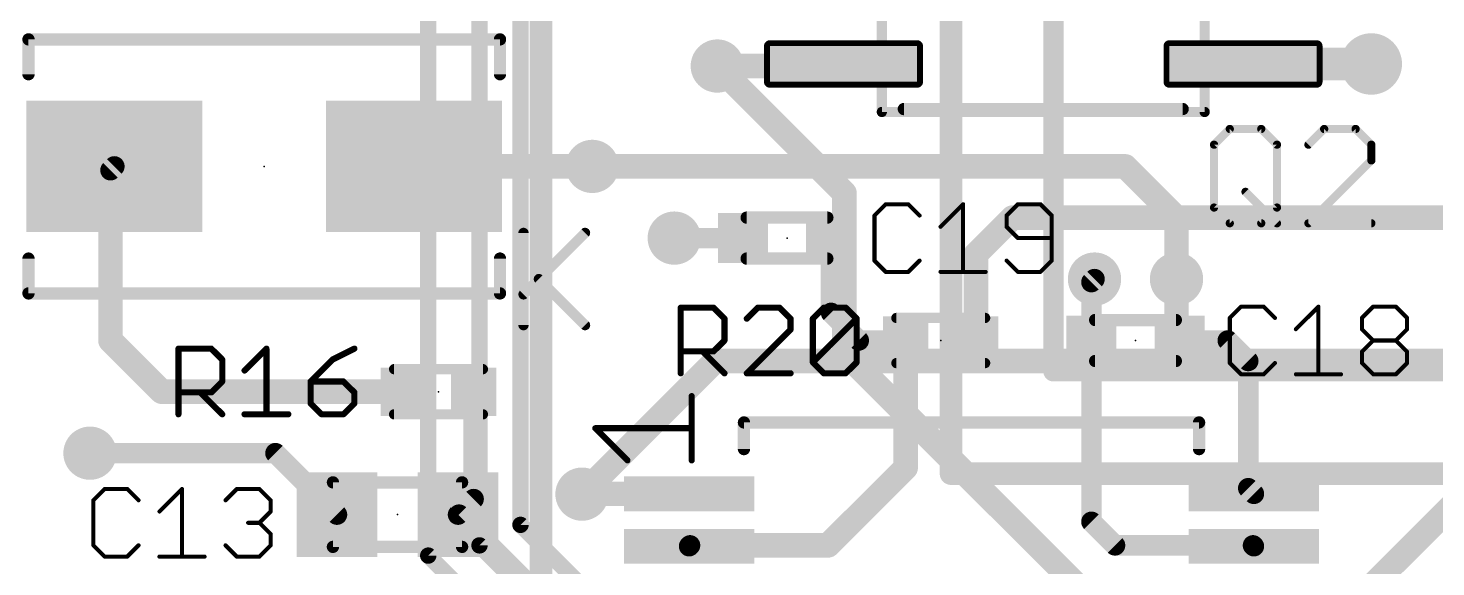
# Model space of a CAD drawing. Extents: x -19 to 124, y 0 to 88.
# Drawn here: x 57.15 to 74.59, y 41.39 to 48.07 of the extents above; entities that cross this region are included whole.
import ezdxf

# ---------------------------------------------------------------- set-up
doc = ezdxf.new("R2010")
doc.units = 0
for name, color, linetype in [('1', 12, 'CONTINUOUS'), ('15', 21, 'CONTINUOUS'), ('16', 132, 'CONTINUOUS'), ('18', 110, 'CONTINUOUS'), ('2', 110, 'CONTINUOUS'), ('21', 253, 'CONTINUOUS'), ('23', 53, 'CONTINUOUS'), ('25', 253, 'CONTINUOUS')]:
    doc.layers.add(name, color=color, linetype=linetype)

# ---------------------------------------------------------------- blocks, each defined once
blk = doc.blocks.new('RECT')
blk.add_solid([(-0.5, -0.5), (0.5, -0.5), (-0.5, 0.5), (0.5, 0.5)])
blk = doc.blocks.new('RECT315200X94400R25')
at = {"const_width": 0.0738}
blk.add_lwpolyline([(0.9481, -0.2213), (0.9481, 0.2213, 0.4142), (0.9113, 0.2581), (-0.9113, 0.2581, 0.4142), (-0.9481, 0.2213), (-0.9481, -0.2213, 0.4142), (-0.9113, -0.2581), (0.9113, -0.2581, 0.4142)], format="xyb", close=True, dxfattribs=at)
blk.add_solid([(-0.9297, -0.2397), (0.9297, -0.2397), (-0.9297, 0.2397), (0.9297, 0.2397)])
blk = doc.blocks.new('ROUNDV')
at = {"const_width": 0.5}
blk.add_lwpolyline([(0, -0.25, 1), (0, 0.25, 1), (0, -0.25)], format="xyb", dxfattribs=at)

msp = doc.modelspace()

# ---------------------------------------------------------------- linework, layer by layer
at = {"layer": '1'}
for points, const_width in [([(67.2084, 47.5996), (67.2226, 47.6504)], 0.3048), ([(67.2226, 47.6504), (67.248, 47.625)], 0.3048), ([(72.198, 47.625), (73.787, 47.625)], 0.4064), ([(65.6844, 47.5996), (67.2084, 47.5996)], 0.3048), ([(58.166, 44.196), (58.166, 46.3072)], 0.3048), ([(58.166, 46.3072), (58.2138, 46.355)], 0.254), ([(61.9282, 46.355), (64.135, 46.355)], 0.3048), ([(68.888, 45.266), (69.342, 45.72)], 0.3048), ([(69.342, 45.72), (78.74, 45.72)], 0.3048), ([(66.0019, 45.466), (65.151, 45.466)], 0.254), ([(67.0941, 45.466), (67.0941, 44.5389)], 0.254), ([(68.888, 44.196), (68.888, 45.266)], 0.3048), ([(70.3199, 44.9199), (70.358, 44.958)], 0.254), ([(70.3199, 44.196), (70.3199, 44.9199)], 0.254), ([(71.374, 44.958), (71.374, 44.2341)], 0.3048), ([(67.0941, 44.5389), (67.437, 44.196)], 0.254), ([(58.801, 43.561), (58.166, 44.196)], 0.3048), ([(67.437, 44.196), (68.018, 44.196)], 0.254), ([(68.018, 44.196), (68.018, 42.618)], 0.3048), ([(70.3199, 44.196), (70.3199, 41.9481)], 0.254), ([(71.374, 44.2341), (71.4121, 44.196)], 0.3048), ([(71.4121, 44.196), (72.009, 44.196)], 0.254), ([(72.009, 44.196), (72.263, 43.942)], 0.254), ([(72.263, 43.942), (72.263, 42.3648)], 0.254), ([(61.795, 43.561), (58.801, 43.561)], 0.3048), ([(62.665, 43.561), (62.665, 42.23)], 0.254), ([(60.21, 42.799), (57.912, 42.799)], 0.254), ([(60.972, 42.037), (60.21, 42.799)], 0.254), ([(68.018, 42.618), (67.056, 41.656)], 0.3048), ([(65.3351, 42.295), (63.885, 42.295)], 0.3048), ([(63.885, 42.295), (64.008, 42.291)], 0.3048), ([(72.263, 42.3648), (72.3329, 42.295)], 0.254), ([(62.665, 42.23), (62.472, 42.037)], 0.254), ([(62.472, 42.037), (62.484, 42.037)], 0.254), ([(62.484, 42.037), (63.5, 41.021)], 0.254), ([(70.3199, 41.9481), (70.612, 41.656)], 0.254), ([(67.056, 41.656), (65.3462, 41.656)], 0.3048), ([(65.3462, 41.656), (65.3351, 41.645)], 0.254), ([(70.612, 41.656), (72.3218, 41.656)], 0.254), ([(72.3218, 41.656), (72.3329, 41.645)], 0.254)]:
    msp.add_lwpolyline(points, dxfattribs=dict(at, const_width=const_width))
for points, const_width in [([(67.2765, 47.7043, 1), (67.1687, 47.5965)], 0.1524), ([(67.296, 47.6299, 1), (67.1492, 47.6709)], 0.1524), ([(72.198, 47.7266, 1), (72.198, 47.5234)], 0.2032), ([(73.787, 47.5234, 1), (73.787, 47.7266)], 0.2032), ([(65.6844, 47.6758, 1), (65.6844, 47.5234)], 0.1524), ([(67.135, 47.6201, 1), (67.2818, 47.5791)], 0.1524), ([(67.1941, 47.5711, 1), (67.3019, 47.6789)], 0.1524), ([(67.2084, 47.5234, 1), (67.2084, 47.6758)], 0.1524), ([(58.2422, 46.3072, 1), (58.0898, 46.3072)], 0.1524), ([(58.1211, 46.3521, 1), (58.2109, 46.2623)], 0.127), ([(58.2587, 46.3101, 1), (58.1689, 46.3999)], 0.127), ([(61.9282, 46.4312, 1), (61.9282, 46.2788)], 0.1524), ([(64.135, 46.2788, 1), (64.135, 46.4312)], 0.1524), ([(69.342, 45.7962, 1), (69.342, 45.6438)], 0.1524), ([(69.3959, 45.6661, 1), (69.2881, 45.7739)], 0.1524), ([(65.151, 45.5295, 1), (65.151, 45.4025)], 0.127), ([(66.0019, 45.4025, 1), (66.0019, 45.5295)], 0.127), ([(67.1576, 45.466, 1), (67.0306, 45.466)], 0.127), ([(68.9642, 45.266, 1), (68.8118, 45.266)], 0.1524), ([(68.8341, 45.3199, 1), (68.9419, 45.2121)], 0.1524), ([(70.3834, 44.9199, 1), (70.2564, 44.9199)], 0.127), ([(70.275, 44.9648, 1), (70.3648, 44.875)], 0.127), ([(70.4029, 44.9131, 1), (70.3131, 45.0029)], 0.127), ([(71.4502, 44.958, 1), (71.2978, 44.958)], 0.1524), ([(67.139, 44.5838, 1), (67.0492, 44.494)], 0.127), ([(67.0306, 44.5389, 1), (67.1576, 44.5389)], 0.127), ([(58.2199, 44.2499, 1), (58.1121, 44.1421)], 0.1524), ([(67.437, 44.2595, 1), (67.437, 44.1325)], 0.127), ([(67.3921, 44.1511, 1), (67.4819, 44.2409)], 0.127), ([(68.0942, 44.196, 1), (67.9418, 44.196)], 0.1524), ([(68.018, 44.1325, 1), (68.018, 44.2595)], 0.127), ([(70.3834, 44.196, 1), (70.2564, 44.196)], 0.127), ([(71.4279, 44.288, 1), (71.3201, 44.1802)], 0.1524), ([(71.2978, 44.2341, 1), (71.4502, 44.2341)], 0.1524), ([(71.3582, 44.1421, 1), (71.466, 44.2499)], 0.1524), ([(71.4121, 44.2595, 1), (71.4121, 44.1325)], 0.127), ([(72.0539, 44.2409, 1), (71.9641, 44.1511)], 0.127), ([(72.009, 44.1325, 1), (72.009, 44.2595)], 0.127), ([(58.0898, 44.196, 1), (58.2422, 44.196)], 0.1524), ([(68.8118, 44.196, 1), (68.9642, 44.196)], 0.1524), ([(70.2564, 44.196, 1), (70.3834, 44.196)], 0.127), ([(72.3265, 43.942, 1), (72.1995, 43.942)], 0.127), ([(72.2181, 43.8971, 1), (72.3079, 43.9869)], 0.127), ([(58.801, 43.6372, 1), (58.801, 43.4848)], 0.1524), ([(58.7471, 43.5071, 1), (58.8549, 43.6149)], 0.1524), ([(61.795, 43.4848, 1), (61.795, 43.6372)], 0.1524), ([(62.7285, 43.561, 1), (62.6015, 43.561)], 0.127), ([(57.912, 42.8625, 1), (57.912, 42.7355)], 0.127), ([(60.2549, 42.8439, 1), (60.1651, 42.7541)], 0.127), ([(60.21, 42.7355, 1), (60.21, 42.8625)], 0.127), ([(68.0719, 42.5641, 1), (67.9641, 42.6719)], 0.1524), ([(67.9418, 42.618, 1), (68.0942, 42.618)], 0.1524), ([(63.885, 42.3712, 1), (63.885, 42.2188)], 0.1524), ([(63.8875, 42.3712, 1), (63.8825, 42.2188)], 0.1524), ([(64.0055, 42.2148, 1), (64.0105, 42.3672)], 0.1524), ([(65.3351, 42.2188, 1), (65.3351, 42.3712)], 0.1524), ([(72.3079, 42.4097, 1), (72.2181, 42.3199)], 0.127), ([(72.1995, 42.3648, 1), (72.3265, 42.3648)], 0.127), ([(72.2879, 42.2501, 1), (72.3778, 42.3399)], 0.127), ([(62.6015, 42.23, 1), (62.7285, 42.23)], 0.127), ([(62.7099, 42.1851, 1), (62.6201, 42.2749)], 0.127), ([(60.9271, 41.9921, 1), (61.0169, 42.0819)], 0.127), ([(62.472, 42.1005, 1), (62.472, 41.9735)], 0.127), ([(62.4271, 42.0819, 1), (62.5169, 41.9921)], 0.127), ([(62.5289, 42.0819, 1), (62.4391, 41.9921)], 0.127), ([(62.484, 41.9735, 1), (62.484, 42.1005)], 0.127), ([(70.3648, 41.993, 1), (70.275, 41.9032)], 0.127), ([(70.2564, 41.9481, 1), (70.3834, 41.9481)], 0.127), ([(65.3462, 41.7322, 1), (65.3462, 41.5798)], 0.1524), ([(65.2902, 41.6899, 1), (65.3801, 41.6001)], 0.127), ([(65.3911, 41.6111, 1), (65.3012, 41.7009)], 0.127), ([(67.0021, 41.7099, 1), (67.1099, 41.6021)], 0.1524), ([(67.056, 41.5798, 1), (67.056, 41.7322)], 0.1524), ([(70.612, 41.7195, 1), (70.612, 41.5925)], 0.127), ([(70.5671, 41.6111, 1), (70.6569, 41.7009)], 0.127), ([(72.3668, 41.7009, 1), (72.2769, 41.6111)], 0.127), ([(72.2879, 41.6001, 1), (72.3778, 41.6899)], 0.127), ([(72.3218, 41.5925, 1), (72.3218, 41.7195)], 0.127)]:
    msp.add_lwpolyline(points, format="xyb", dxfattribs=dict(at, const_width=const_width))
at = {"layer": '15'}
for points, const_width in [([(63.5, 37.973), (63.5, 64.77)], 0.2794), ([(68.58, 59.69), (68.58, 42.545)], 0.2794), ([(69.85, 58.42), (69.85, 43.815)], 0.254), ([(73.66, 41.021), (76.581, 43.942)], 0.3048), ([(69.85, 43.815), (78.74, 43.815)], 0.254), ([(68.58, 42.545), (88.9, 42.545)], 0.2794)]:
    msp.add_lwpolyline(points, dxfattribs=dict(at, const_width=const_width))
for points, const_width in [([(69.85, 43.8785, 1), (69.85, 43.7515)], 0.127), ([(69.7865, 43.815, 1), (69.9135, 43.815)], 0.127), ([(68.58, 42.6149, 1), (68.58, 42.4751)], 0.1397), ([(68.5101, 42.545, 1), (68.6499, 42.545)], 0.1397)]:
    msp.add_lwpolyline(points, format="xyb", dxfattribs=dict(at, const_width=const_width))
at = {"layer": '16'}
for points, const_width in [([(63.246, 52.6288), (63.246, 41.91)], 0.2032), ([(62.103, 41.529), (62.103, 49.1998)], 0.2032), ([(62.738, 49.022), (62.738, 41.656)], 0.2032), ([(64.135, 46.355), (70.739, 46.355)], 0.3048), ([(70.739, 46.355), (71.374, 45.72)], 0.3048), ([(71.374, 45.72), (71.374, 44.958)], 0.3048), ([(64.008, 42.291), (65.659, 43.942)], 0.3048), ([(65.659, 43.942), (87.376, 43.942)], 0.3048), ([(63.246, 41.91), (65.913, 39.243)], 0.2032), ([(62.738, 41.656), (66.802, 37.592)], 0.2032), ([(67.2084, 36.4236), (62.103, 41.529)], 0.2032)]:
    msp.add_lwpolyline(points, dxfattribs=dict(at, const_width=const_width))
for points, const_width in [([(64.135, 46.4312, 1), (64.135, 46.2788)], 0.1524), ([(70.7929, 46.4089, 1), (70.6851, 46.3011)], 0.1524), ([(70.739, 46.2788, 1), (70.739, 46.4312)], 0.1524), ([(71.4502, 45.72, 1), (71.2978, 45.72)], 0.1524), ([(71.3201, 45.6661, 1), (71.4279, 45.7739)], 0.1524), ([(71.2978, 44.958, 1), (71.4502, 44.958)], 0.1524), ([(65.659, 44.0182, 1), (65.659, 43.8658)], 0.1524), ([(65.7129, 43.8881, 1), (65.6051, 43.9959)], 0.1524), ([(63.9541, 42.3449, 1), (64.0619, 42.2371)], 0.1524), ([(63.2819, 41.9459, 1), (63.2101, 41.8741)], 0.1016), ([(63.1952, 41.91, 1), (63.2968, 41.91)], 0.1016), ([(62.7739, 41.6919, 1), (62.7021, 41.6201)], 0.1016), ([(62.6872, 41.656, 1), (62.7888, 41.656)], 0.1016), ([(62.1389, 41.5649, 1), (62.0671, 41.4931)], 0.1016), ([(62.0522, 41.529, 1), (62.1538, 41.529)], 0.1016)]:
    msp.add_lwpolyline(points, format="xyb", dxfattribs=dict(at, const_width=const_width))
at = {"layer": '2', "const_width": 0.3048}
for points in [[(67.2592, 46.0248), (65.6844, 47.5996)], [(67.2592, 44.0436), (67.2592, 46.0248)], [(70.9676, 40.3352), (67.2592, 44.0436)]]:
    msp.add_lwpolyline(points, dxfattribs=at)
at = {"layer": '2', "const_width": 0.1524}
for points in [[(65.7383, 47.6535, 1), (65.6305, 47.5457)], [(67.3354, 46.0248, 1), (67.183, 46.0248)], [(67.2053, 45.9709, 1), (67.3131, 46.0787)], [(67.3131, 44.0975, 1), (67.2053, 43.9897)], [(67.183, 44.0436, 1), (67.3354, 44.0436)]]:
    msp.add_lwpolyline(points, format="xyb", dxfattribs=at)
at = {"layer": '21'}
for points, const_width in [([(67.723, 52.03), (67.723, 47.03)], 0.127), ([(71.723, 52.03), (71.723, 47.03)], 0.127), ([(62.992, 47.9298), (57.15, 47.9298)], 0.1524), ([(57.15, 47.9298), (57.15, 47.498)], 0.1524), ([(62.992, 47.498), (62.992, 47.9298)], 0.1524), ([(67.723, 47.03), (71.723, 47.03)], 0.127), ([(67.9958, 47.0662), (71.4502, 47.0662)], 0.1524), ([(67.048, 45.72), (66.048, 45.72)], 0.1524), ([(63.2831, 45.5305), (63.2831, 44.3865)], 0.127), ([(63.2831, 44.7678), (64.0458, 45.5305)], 0.127), ([(57.15, 45.212), (57.15, 44.7802)], 0.1524), ([(62.992, 44.7802), (62.992, 45.212)], 0.1524), ([(66.048, 45.212), (67.048, 45.212)], 0.1524), ([(63.4738, 44.9585), (64.0458, 44.3865)], 0.127), ([(57.15, 44.7802), (62.992, 44.7802)], 0.1524), ([(69.003, 44.476), (67.903, 44.476)], 0.127), ([(71.366, 44.45), (70.366, 44.45)], 0.1524), ([(69.003, 43.916), (67.903, 43.916)], 0.127), ([(70.366, 43.942), (71.366, 43.942)], 0.1524), ([(61.68, 43.841), (62.78, 43.841)], 0.127), ([(65.3669, 42.7101), (65.3669, 43.5066)], 0.0762), ([(61.68, 43.281), (62.78, 43.281)], 0.127), ([(71.6534, 43.18), (66.0146, 43.18)], 0.1524), ([(66.0146, 43.18), (66.0146, 42.8498)], 0.1524), ([(71.6534, 42.8498), (71.6534, 43.18)], 0.1524), ([(64.5704, 42.7101), (64.1721, 43.1084)], 0.0762), ([(64.1721, 43.1084), (65.3669, 43.1084)], 0.0762), ([(62.522, 42.437), (60.922, 42.437)], 0.1524), ([(60.922, 42.437), (60.922, 41.637)], 0.1524), ([(62.522, 41.637), (62.522, 42.437)], 0.1524), ([(60.922, 41.637), (62.522, 41.637)], 0.1524)]:
    msp.add_lwpolyline(points, dxfattribs=dict(at, const_width=const_width))
for points, const_width in [([(57.15, 47.9679, 1), (57.15, 47.8917)], 0.0762), ([(57.1881, 47.9298, 1), (57.1119, 47.9298)], 0.0762), ([(63.0301, 47.9298, 1), (62.9539, 47.9298)], 0.0762), ([(62.992, 47.8917, 1), (62.992, 47.9679)], 0.0762), ([(57.1119, 47.498, 1), (57.1881, 47.498)], 0.0762), ([(62.9539, 47.498, 1), (63.0301, 47.498)], 0.0762), ([(67.723, 47.0618, 1), (67.723, 46.9982)], 0.0635), ([(67.9958, 47.1043, 1), (67.9958, 47.0281)], 0.0762), ([(71.4502, 47.0281, 1), (71.4502, 47.1043)], 0.0762), ([(71.723, 46.9982, 1), (71.723, 47.0618)], 0.0635), ([(67.6912, 47.03, 1), (67.7548, 47.03)], 0.0635), ([(71.6912, 47.03, 1), (71.7548, 47.03)], 0.0635), ([(66.048, 45.7581, 1), (66.048, 45.6819)], 0.0762), ([(67.048, 45.6819, 1), (67.048, 45.7581)], 0.0762), ([(63.3149, 45.5305, 1), (63.2514, 45.5305)], 0.0635), ([(64.0682, 45.508, 1), (64.0233, 45.5529)], 0.0635), ([(57.1881, 45.212, 1), (57.1119, 45.212)], 0.0762), ([(63.0301, 45.212, 1), (62.9539, 45.212)], 0.0762), ([(66.048, 45.2501, 1), (66.048, 45.1739)], 0.0762), ([(67.048, 45.1739, 1), (67.048, 45.2501)], 0.0762), ([(63.4962, 44.9809, 1), (63.4513, 44.936)], 0.0635), ([(57.15, 44.8183, 1), (57.15, 44.7421)], 0.0762), ([(62.992, 44.7421, 1), (62.992, 44.8183)], 0.0762), ([(57.1119, 44.7802, 1), (57.1881, 44.7802)], 0.0762), ([(62.9539, 44.7802, 1), (63.0301, 44.7802)], 0.0762), ([(63.2607, 44.7903, 1), (63.3056, 44.7454)], 0.0635), ([(67.903, 44.5078, 1), (67.903, 44.4442)], 0.0635), ([(69.003, 44.4442, 1), (69.003, 44.5078)], 0.0635), ([(70.366, 44.4881, 1), (70.366, 44.4119)], 0.0762), ([(71.366, 44.4119, 1), (71.366, 44.4881)], 0.0762), ([(63.2514, 44.3865, 1), (63.3149, 44.3865)], 0.0635), ([(64.0233, 44.364, 1), (64.0682, 44.409)], 0.0635), ([(67.903, 43.9478, 1), (67.903, 43.8843)], 0.0635), ([(69.003, 43.8843, 1), (69.003, 43.9478)], 0.0635), ([(70.366, 43.9801, 1), (70.366, 43.9039)], 0.0762), ([(71.366, 43.9039, 1), (71.366, 43.9801)], 0.0762), ([(61.68, 43.8728, 1), (61.68, 43.8092)], 0.0635), ([(62.78, 43.8092, 1), (62.78, 43.8728)], 0.0635), ([(65.3859, 43.5066, 1), (65.3479, 43.5066)], 0.0381), ([(61.68, 43.3128, 1), (61.68, 43.2492)], 0.0635), ([(62.78, 43.2492, 1), (62.78, 43.3128)], 0.0635), ([(66.0146, 43.2181, 1), (66.0146, 43.1419)], 0.0762), ([(66.0527, 43.18, 1), (65.9765, 43.18)], 0.0762), ([(71.6915, 43.18, 1), (71.6153, 43.18)], 0.0762), ([(71.6534, 43.1419, 1), (71.6534, 43.2181)], 0.0762), ([(64.1856, 43.1218, 1), (64.1586, 43.0949)], 0.0381), ([(64.1721, 43.1274, 1), (64.1721, 43.0893)], 0.0381), ([(65.3669, 43.0893, 1), (65.3669, 43.1274)], 0.0381), ([(64.5569, 42.6966, 1), (64.5838, 42.7236)], 0.0381), ([(65.9765, 42.8498, 1), (66.0527, 42.8498)], 0.0762), ([(71.6153, 42.8498, 1), (71.6915, 42.8498)], 0.0762), ([(65.3479, 42.7101, 1), (65.3859, 42.7101)], 0.0381), ([(60.922, 42.4751, 1), (60.922, 42.3989)], 0.0762), ([(60.9601, 42.437, 1), (60.8839, 42.437)], 0.0762), ([(62.5601, 42.437, 1), (62.4839, 42.437)], 0.0762), ([(62.522, 42.3989, 1), (62.522, 42.4751)], 0.0762), ([(60.922, 41.6751, 1), (60.922, 41.5989)], 0.0762), ([(62.522, 41.5989, 1), (62.522, 41.6751)], 0.0762), ([(60.8839, 41.637, 1), (60.9601, 41.637)], 0.0762), ([(62.4839, 41.637, 1), (62.5601, 41.637)], 0.0762)]:
    msp.add_lwpolyline(points, format="xyb", dxfattribs=dict(at, const_width=const_width))
at = {"layer": '23'}
for p in [(60.071, 46.355), (66.548, 45.466), (68.453, 44.196), (70.866, 44.196), (62.23, 43.561), (61.722, 42.037)]:
    msp.add_point(p, dxfattribs=at)
at = {"layer": '25'}
for points, const_width in [([(71.8391, 46.6243), (72.034, 46.8192)], 0.1016), ([(72.034, 46.8192), (72.4238, 46.8192)], 0.1016), ([(72.4238, 46.8192), (72.6187, 46.6243)], 0.1016), ([(73.2034, 46.8192), (73.0085, 46.6243)], 0.1016), ([(73.5932, 46.8192), (73.2034, 46.8192)], 0.1016), ([(73.7881, 46.6243), (73.5932, 46.8192)], 0.1016), ([(71.8391, 45.8447), (71.8391, 46.6243)], 0.1016), ([(72.6187, 46.6243), (72.6187, 45.8447)], 0.1016), ([(73.7881, 46.4294), (73.7881, 46.6243)], 0.1016), ([(73.0085, 45.6499), (73.7881, 46.4294)], 0.1016), ([(72.2289, 46.0396), (72.6187, 45.6499)], 0.1016), ([(67.7713, 45.8858), (67.6315, 45.746)], 0.0508), ([(68.051, 45.8858), (67.7713, 45.8858)], 0.0508), ([(68.1908, 45.746), (68.051, 45.8858)], 0.0508), ([(68.4501, 45.6062), (68.7297, 45.8858)], 0.0508), ([(68.7297, 45.8858), (68.7297, 45.0469)], 0.0508), ([(69.4085, 45.8858), (69.2687, 45.746)], 0.0508), ([(69.6881, 45.8858), (69.4085, 45.8858)], 0.0508), ([(69.828, 45.746), (69.6881, 45.8858)], 0.0508), ([(72.034, 45.6499), (71.8391, 45.8447)], 0.1016), ([(72.6187, 45.8447), (72.4238, 45.6499)], 0.1016), ([(67.6315, 45.746), (67.6315, 45.1867)], 0.0508), ([(69.2687, 45.746), (69.2687, 45.6062)], 0.0508), ([(69.828, 45.1867), (69.828, 45.746)], 0.0508), ([(72.4238, 45.6499), (72.034, 45.6499)], 0.1016), ([(73.7881, 45.6499), (73.0085, 45.6499)], 0.1016), ([(69.2687, 45.6062), (69.4085, 45.4664)], 0.0508), ([(69.4085, 45.4664), (69.828, 45.4664)], 0.0508), ([(67.6315, 45.1867), (67.7713, 45.0469)], 0.0508), ([(68.051, 45.0469), (68.1908, 45.1867)], 0.0508), ([(69.2687, 45.1867), (69.4085, 45.0469)], 0.0508), ([(69.6881, 45.0469), (69.828, 45.1867)], 0.0508), ([(67.7713, 45.0469), (68.051, 45.0469)], 0.0508), ([(68.4501, 45.0469), (69.0094, 45.0469)], 0.0508), ([(69.4085, 45.0469), (69.6881, 45.0469)], 0.0508), ([(65.2312, 43.7896), (65.2312, 44.6031)], 0.0762), ([(65.2312, 44.6031), (65.638, 44.6031)], 0.0762), ([(65.638, 44.6031), (65.7736, 44.4675)], 0.0762), ([(65.7736, 44.4675), (65.7736, 44.1963)], 0.0762), ([(66.1854, 44.6031), (66.0498, 44.4675)], 0.0762), ([(66.4566, 44.6031), (66.1854, 44.6031)], 0.0762), ([(66.5921, 44.4675), (66.4566, 44.6031)], 0.0762), ([(66.5921, 44.3319), (66.5921, 44.4675)], 0.0762), ([(66.8684, 44.4675), (67.004, 44.6031)], 0.0762), ([(66.8684, 43.9252), (66.8684, 44.4675)], 0.0762), ([(66.8684, 43.9252), (67.4107, 44.4675)], 0.0762), ([(67.004, 44.6031), (67.2751, 44.6031)], 0.0762), ([(67.2751, 44.6031), (67.4107, 44.4675)], 0.0762), ([(67.4107, 44.4675), (67.4107, 43.9252)], 0.0762), ([(72.1742, 44.6158), (72.0344, 44.476)], 0.0508), ([(72.0344, 44.476), (72.0344, 43.9167)], 0.0508), ([(72.4539, 44.6158), (72.1742, 44.6158)], 0.0508), ([(72.5937, 44.476), (72.4539, 44.6158)], 0.0508), ([(72.853, 44.3362), (73.1326, 44.6158)], 0.0508), ([(73.1326, 44.6158), (73.1326, 43.7769)], 0.0508), ([(73.6716, 44.476), (73.8114, 44.6158)], 0.0508), ([(73.6716, 44.3362), (73.6716, 44.476)], 0.0508), ([(73.8114, 44.6158), (74.091, 44.6158)], 0.0508), ([(74.091, 44.6158), (74.2308, 44.476)], 0.0508), ([(74.2308, 44.476), (74.2308, 44.3362)], 0.0508), ([(66.0498, 43.7896), (66.5921, 44.3319)], 0.0762), ([(73.8114, 44.1964), (73.6716, 44.3362)], 0.0508), ([(74.2308, 44.3362), (74.091, 44.1964)], 0.0508), ([(59.0082, 43.2816), (59.0082, 44.0951)], 0.0762), ([(59.0082, 44.0951), (59.415, 44.0951)], 0.0762), ([(59.415, 44.0951), (59.5506, 43.9595)], 0.0762), ([(59.8268, 43.8239), (60.098, 44.0951)], 0.0762), ([(60.098, 44.0951), (60.098, 43.2816)], 0.0762), ([(61.1877, 44.0951), (60.9166, 43.9595)], 0.0762), ([(65.7736, 44.1963), (65.638, 44.0608)], 0.0762), ([(73.6716, 44.0565), (73.8114, 44.1964)], 0.0508), ([(73.8114, 44.1964), (74.091, 44.1964)], 0.0508), ([(74.091, 44.1964), (74.2308, 44.0565)], 0.0508), ([(59.5506, 43.9595), (59.5506, 43.6883)], 0.0762), ([(60.9166, 43.9595), (60.6454, 43.6883)], 0.0762), ([(65.638, 44.0608), (65.2312, 44.0608)], 0.0762), ([(65.5024, 44.0608), (65.7736, 43.7896)], 0.0762), ([(67.004, 43.7896), (66.8684, 43.9252)], 0.0762), ([(67.4107, 43.9252), (67.2751, 43.7896)], 0.0762), ([(73.6716, 43.9167), (73.6716, 44.0565)], 0.0508), ([(74.2308, 44.0565), (74.2308, 43.9167)], 0.0508), ([(66.5921, 43.7896), (66.0498, 43.7896)], 0.0762), ([(67.2751, 43.7896), (67.004, 43.7896)], 0.0762), ([(72.0344, 43.9167), (72.1742, 43.7769)], 0.0508), ([(72.1742, 43.7769), (72.4539, 43.7769)], 0.0508), ([(72.4539, 43.7769), (72.5937, 43.9167)], 0.0508), ([(72.853, 43.7769), (73.4123, 43.7769)], 0.0508), ([(73.8114, 43.7769), (73.6716, 43.9167)], 0.0508), ([(74.091, 43.7769), (73.8114, 43.7769)], 0.0508), ([(74.2308, 43.9167), (74.091, 43.7769)], 0.0508), ([(59.5506, 43.6883), (59.415, 43.5528)], 0.0762), ([(60.6454, 43.6883), (60.6454, 43.4172)], 0.0762), ([(61.0521, 43.6883), (60.6454, 43.6883)], 0.0762), ([(61.1877, 43.5528), (61.0521, 43.6883)], 0.0762), ([(59.415, 43.5528), (59.0082, 43.5528)], 0.0762), ([(59.2794, 43.5528), (59.5506, 43.2816)], 0.0762), ([(60.6454, 43.4172), (60.781, 43.2816)], 0.0762), ([(61.0521, 43.2816), (61.1877, 43.4172)], 0.0762), ([(61.1877, 43.4172), (61.1877, 43.5528)], 0.0762), ([(59.8268, 43.2816), (60.3691, 43.2816)], 0.0762), ([(60.781, 43.2816), (61.0521, 43.2816)], 0.0762), ([(58.0939, 42.3552), (57.9541, 42.2154)], 0.0508), ([(57.9541, 42.2154), (57.9541, 41.6561)], 0.0508), ([(58.3736, 42.3552), (58.0939, 42.3552)], 0.0508), ([(58.5134, 42.2154), (58.3736, 42.3552)], 0.0508), ([(58.7727, 42.0756), (59.0523, 42.3552)], 0.0508), ([(59.0523, 42.3552), (59.0523, 41.5163)], 0.0508), ([(59.5913, 42.2154), (59.7311, 42.3552)], 0.0508), ([(59.7311, 42.3552), (60.0107, 42.3552)], 0.0508), ([(60.0107, 42.3552), (60.1506, 42.2154)], 0.0508), ([(60.1506, 42.2154), (60.1506, 42.0756)], 0.0508), ([(60.1506, 42.0756), (60.0107, 41.9358)], 0.0508), ([(60.0107, 41.9358), (59.8709, 41.9358)], 0.0508), ([(60.0107, 41.9358), (60.1506, 41.7959)], 0.0508), ([(60.1506, 41.7959), (60.1506, 41.6561)], 0.0508), ([(57.9541, 41.6561), (58.0939, 41.5163)], 0.0508), ([(58.0939, 41.5163), (58.3736, 41.5163)], 0.0508), ([(58.3736, 41.5163), (58.5134, 41.6561)], 0.0508), ([(58.7727, 41.5163), (59.332, 41.5163)], 0.0508), ([(59.7311, 41.5163), (59.5913, 41.6561)], 0.0508), ([(60.0107, 41.5163), (59.7311, 41.5163)], 0.0508), ([(60.1506, 41.6561), (60.0107, 41.5163)], 0.0508)]:
    msp.add_lwpolyline(points, dxfattribs=dict(at, const_width=const_width))
for points, const_width in [([(72.034, 46.8446, 1), (72.034, 46.7938)], 0.0508), ([(72.052, 46.8013, 1), (72.016, 46.8372)], 0.0508), ([(72.4418, 46.8372, 1), (72.4058, 46.8013)], 0.0508), ([(72.4238, 46.7938, 1), (72.4238, 46.8446)], 0.0508), ([(73.2034, 46.8446, 1), (73.2034, 46.7938)], 0.0508), ([(73.2214, 46.8013, 1), (73.1854, 46.8372)], 0.0508), ([(73.6112, 46.8372, 1), (73.5752, 46.8013)], 0.0508), ([(73.5932, 46.7938, 1), (73.5932, 46.8446)], 0.0508), ([(71.8645, 46.6243, 1), (71.8137, 46.6243)], 0.0508), ([(71.8212, 46.6423, 1), (71.8571, 46.6064)], 0.0508), ([(72.6441, 46.6243, 1), (72.5933, 46.6243)], 0.0508), ([(72.6007, 46.6064, 1), (72.6367, 46.6423)], 0.0508), ([(72.9905, 46.6423, 1), (73.0265, 46.6064)], 0.0508), ([(73.8135, 46.6243, 1), (73.7627, 46.6243)], 0.0508), ([(73.7701, 46.6064, 1), (73.8061, 46.6423)], 0.0508), ([(73.7627, 46.4294, 1), (73.8135, 46.4294)], 0.0508), ([(73.8061, 46.4115, 1), (73.7701, 46.4474)], 0.0508), ([(72.2469, 46.0576, 1), (72.2109, 46.0217)], 0.0508), ([(67.7713, 45.8985, 1), (67.7713, 45.8731)], 0.0254), ([(67.7803, 45.8768, 1), (67.7624, 45.8948)], 0.0254), ([(68.06, 45.8948, 1), (68.042, 45.8768)], 0.0254), ([(68.051, 45.8731, 1), (68.051, 45.8985)], 0.0254), ([(68.7424, 45.8858, 1), (68.717, 45.8858)], 0.0254), ([(68.7387, 45.8768, 1), (68.7208, 45.8948)], 0.0254), ([(69.4085, 45.8985, 1), (69.4085, 45.8731)], 0.0254), ([(69.4175, 45.8768, 1), (69.3995, 45.8948)], 0.0254), ([(69.6971, 45.8948, 1), (69.6792, 45.8768)], 0.0254), ([(69.6881, 45.8731, 1), (69.6881, 45.8985)], 0.0254), ([(71.8571, 45.8627, 1), (71.8212, 45.8268)], 0.0508), ([(72.6367, 45.8268, 1), (72.6007, 45.8627)], 0.0508), ([(67.6442, 45.746, 1), (67.6188, 45.746)], 0.0254), ([(67.6226, 45.755, 1), (67.6405, 45.737)], 0.0254), ([(68.1818, 45.737, 1), (68.1998, 45.755)], 0.0254), ([(69.2814, 45.746, 1), (69.256, 45.746)], 0.0254), ([(69.2597, 45.755, 1), (69.2777, 45.737)], 0.0254), ([(69.8407, 45.746, 1), (69.8153, 45.746)], 0.0254), ([(69.819, 45.737, 1), (69.8369, 45.755)], 0.0254), ([(71.8137, 45.8447, 1), (71.8645, 45.8447)], 0.0508), ([(72.034, 45.6752, 1), (72.034, 45.6245)], 0.0508), ([(72.4238, 45.6245, 1), (72.4238, 45.6752)], 0.0508), ([(72.5933, 45.8447, 1), (72.6441, 45.8447)], 0.0508), ([(73.0085, 45.6752, 1), (73.0085, 45.6245)], 0.0508), ([(73.7881, 45.6245, 1), (73.7881, 45.6752)], 0.0508), ([(68.4411, 45.6152, 1), (68.4591, 45.5972)], 0.0254), ([(69.2777, 45.6152, 1), (69.2597, 45.5972)], 0.0254), ([(69.256, 45.6062, 1), (69.2814, 45.6062)], 0.0254), ([(72.016, 45.6319, 1), (72.052, 45.6678)], 0.0508), ([(72.4058, 45.6678, 1), (72.4418, 45.6319)], 0.0508), ([(72.6007, 45.6319, 1), (72.6367, 45.6678)], 0.0508), ([(72.9905, 45.6678, 1), (73.0265, 45.6319)], 0.0508), ([(69.4085, 45.4791, 1), (69.4085, 45.4537)], 0.0254), ([(69.3995, 45.4574, 1), (69.4175, 45.4753)], 0.0254), ([(69.828, 45.4537, 1), (69.828, 45.4791)], 0.0254), ([(67.6188, 45.1867, 1), (67.6442, 45.1867)], 0.0254), ([(67.6405, 45.1957, 1), (67.6226, 45.1777)], 0.0254), ([(68.1998, 45.1777, 1), (68.1818, 45.1957)], 0.0254), ([(69.2777, 45.1957, 1), (69.2597, 45.1777)], 0.0254), ([(69.8153, 45.1867, 1), (69.8407, 45.1867)], 0.0254), ([(69.8369, 45.1777, 1), (69.819, 45.1957)], 0.0254), ([(67.7713, 45.0596, 1), (67.7713, 45.0342)], 0.0254), ([(67.7624, 45.0379, 1), (67.7803, 45.0559)], 0.0254), ([(68.042, 45.0559, 1), (68.06, 45.0379)], 0.0254), ([(68.051, 45.0342, 1), (68.051, 45.0596)], 0.0254), ([(68.4501, 45.0596, 1), (68.4501, 45.0342)], 0.0254), ([(68.717, 45.0469, 1), (68.7424, 45.0469)], 0.0254), ([(69.0094, 45.0342, 1), (69.0094, 45.0596)], 0.0254), ([(69.4085, 45.0596, 1), (69.4085, 45.0342)], 0.0254), ([(69.3995, 45.0379, 1), (69.4175, 45.0559)], 0.0254), ([(69.6792, 45.0559, 1), (69.6971, 45.0379)], 0.0254), ([(69.6881, 45.0342, 1), (69.6881, 45.0596)], 0.0254), ([(65.2312, 44.6221, 1), (65.2312, 44.584)], 0.0381), ([(65.2503, 44.6031, 1), (65.2122, 44.6031)], 0.0381), ([(65.6514, 44.6166, 1), (65.6245, 44.5896)], 0.0381), ([(65.638, 44.584, 1), (65.638, 44.6221)], 0.0381), ([(65.7926, 44.4675, 1), (65.7545, 44.4675)], 0.0381), ([(65.7601, 44.454, 1), (65.787, 44.481)], 0.0381), ([(66.0363, 44.481, 1), (66.0633, 44.454)], 0.0381), ([(66.1854, 44.6221, 1), (66.1854, 44.584)], 0.0381), ([(66.1989, 44.5896, 1), (66.1719, 44.6166)], 0.0381), ([(66.47, 44.6166, 1), (66.4431, 44.5896)], 0.0381), ([(66.4566, 44.584, 1), (66.4566, 44.6221)], 0.0381), ([(66.6112, 44.4675, 1), (66.5731, 44.4675)], 0.0381), ([(66.5787, 44.454, 1), (66.6056, 44.481)], 0.0381), ([(66.8874, 44.4675, 1), (66.8493, 44.4675)], 0.0381), ([(66.8549, 44.481, 1), (66.8819, 44.454)], 0.0381), ([(67.004, 44.6221, 1), (67.004, 44.584)], 0.0381), ([(67.0174, 44.5896, 1), (66.9905, 44.6166)], 0.0381), ([(67.2886, 44.6166, 1), (67.2617, 44.5896)], 0.0381), ([(67.2751, 44.584, 1), (67.2751, 44.6221)], 0.0381), ([(67.4298, 44.4675, 1), (67.3917, 44.4675)], 0.0381), ([(67.4242, 44.454, 1), (67.3972, 44.481)], 0.0381), ([(67.3972, 44.454, 1), (67.4242, 44.481)], 0.0381), ([(72.0471, 44.476, 1), (72.0217, 44.476)], 0.0254), ([(72.0254, 44.485, 1), (72.0434, 44.467)], 0.0254), ([(72.1742, 44.6285, 1), (72.1742, 44.6031)], 0.0254), ([(72.1832, 44.6068, 1), (72.1652, 44.6248)], 0.0254), ([(72.4628, 44.6248, 1), (72.4449, 44.6068)], 0.0254), ([(72.4539, 44.6031, 1), (72.4539, 44.6285)], 0.0254), ([(72.5847, 44.467, 1), (72.6027, 44.485)], 0.0254), ([(73.1453, 44.6158, 1), (73.1199, 44.6158)], 0.0254), ([(73.1416, 44.6068, 1), (73.1236, 44.6248)], 0.0254), ([(73.6843, 44.476, 1), (73.6589, 44.476)], 0.0254), ([(73.6626, 44.485, 1), (73.6805, 44.467)], 0.0254), ([(73.8114, 44.6285, 1), (73.8114, 44.6031)], 0.0254), ([(73.8204, 44.6068, 1), (73.8024, 44.6248)], 0.0254), ([(74.1, 44.6248, 1), (74.082, 44.6068)], 0.0254), ([(74.091, 44.6031, 1), (74.091, 44.6285)], 0.0254), ([(74.2435, 44.476, 1), (74.2181, 44.476)], 0.0254), ([(74.2219, 44.467, 1), (74.2398, 44.485)], 0.0254), ([(66.5731, 44.3319, 1), (66.6112, 44.3319)], 0.0381), ([(66.6056, 44.3185, 1), (66.5787, 44.3454)], 0.0381), ([(72.844, 44.3452, 1), (72.862, 44.3272)], 0.0254), ([(73.6805, 44.3452, 1), (73.6626, 44.3272)], 0.0254), ([(73.6589, 44.3362, 1), (73.6843, 44.3362)], 0.0254), ([(74.2181, 44.3362, 1), (74.2435, 44.3362)], 0.0254), ([(74.2398, 44.3272, 1), (74.2219, 44.3452)], 0.0254), ([(59.0273, 44.0951, 1), (58.9892, 44.0951)], 0.0381), ([(59.0082, 44.1141, 1), (59.0082, 44.076)], 0.0381), ([(59.4284, 44.1086, 1), (59.4015, 44.0816)], 0.0381), ([(59.415, 44.076, 1), (59.415, 44.1141)], 0.0381), ([(60.117, 44.0951, 1), (60.0789, 44.0951)], 0.0381), ([(60.1114, 44.0816, 1), (60.0845, 44.1086)], 0.0381), ([(61.1962, 44.0781, 1), (61.1792, 44.1121)], 0.0381), ([(65.7545, 44.1963, 1), (65.7926, 44.1963)], 0.0381), ([(65.787, 44.1829, 1), (65.7601, 44.2098)], 0.0381), ([(73.8114, 44.2091, 1), (73.8114, 44.1837)], 0.0254), ([(73.8204, 44.1874, 1), (73.8024, 44.2053)], 0.0254), ([(73.8024, 44.1874, 1), (73.8204, 44.2053)], 0.0254), ([(74.1, 44.2053, 1), (74.082, 44.1874)], 0.0254), ([(74.082, 44.2053, 1), (74.1, 44.1874)], 0.0254), ([(74.091, 44.1837, 1), (74.091, 44.2091)], 0.0254), ([(59.5696, 43.9595, 1), (59.5315, 43.9595)], 0.0381), ([(59.5371, 43.946, 1), (59.564, 43.973)], 0.0381), ([(60.908, 43.9766, 1), (60.9251, 43.9425)], 0.0381), ([(60.93, 43.946, 1), (60.9031, 43.973)], 0.0381), ([(65.2312, 44.0798, 1), (65.2312, 44.0417)], 0.0381), ([(65.5159, 44.0742, 1), (65.4889, 44.0473)], 0.0381), ([(65.6245, 44.0742, 1), (65.6514, 44.0473)], 0.0381), ([(65.638, 44.0417, 1), (65.638, 44.0798)], 0.0381), ([(66.8819, 43.9387, 1), (66.8549, 43.9117)], 0.0381), ([(66.8549, 43.9387, 1), (66.8819, 43.9117)], 0.0381), ([(67.4242, 43.9117, 1), (67.3972, 43.9387)], 0.0381), ([(73.6843, 44.0565, 1), (73.6589, 44.0565)], 0.0254), ([(73.6626, 44.0655, 1), (73.6805, 44.0476)], 0.0254), ([(74.2435, 44.0565, 1), (74.2181, 44.0565)], 0.0254), ([(74.2219, 44.0476, 1), (74.2398, 44.0655)], 0.0254), ([(59.8133, 43.8374, 1), (59.8403, 43.8105)], 0.0381), ([(65.2122, 43.7896, 1), (65.2503, 43.7896)], 0.0381), ([(65.7601, 43.7761, 1), (65.787, 43.8031)], 0.0381), ([(66.0498, 43.8087, 1), (66.0498, 43.7706)], 0.0381), ([(66.0363, 43.8031, 1), (66.0633, 43.7761)], 0.0381), ([(66.5921, 43.7706, 1), (66.5921, 43.8087)], 0.0381), ([(66.8493, 43.9252, 1), (66.8874, 43.9252)], 0.0381), ([(67.004, 43.8087, 1), (67.004, 43.7706)], 0.0381), ([(66.9905, 43.7761, 1), (67.0174, 43.8031)], 0.0381), ([(67.2617, 43.8031, 1), (67.2886, 43.7761)], 0.0381), ([(67.2751, 43.7706, 1), (67.2751, 43.8087)], 0.0381), ([(67.3917, 43.9252, 1), (67.4298, 43.9252)], 0.0381), ([(72.0434, 43.9257, 1), (72.0254, 43.9077)], 0.0254), ([(72.0217, 43.9167, 1), (72.0471, 43.9167)], 0.0254), ([(72.1742, 43.7896, 1), (72.1742, 43.7642)], 0.0254), ([(72.1652, 43.7679, 1), (72.1832, 43.7859)], 0.0254), ([(72.4449, 43.7859, 1), (72.4628, 43.7679)], 0.0254), ([(72.4539, 43.7642, 1), (72.4539, 43.7896)], 0.0254), ([(72.6027, 43.9077, 1), (72.5847, 43.9257)], 0.0254), ([(72.853, 43.7896, 1), (72.853, 43.7642)], 0.0254), ([(73.1199, 43.7769, 1), (73.1453, 43.7769)], 0.0254), ([(73.4123, 43.7642, 1), (73.4123, 43.7896)], 0.0254), ([(73.6805, 43.9257, 1), (73.6626, 43.9077)], 0.0254), ([(73.6589, 43.9167, 1), (73.6843, 43.9167)], 0.0254), ([(73.8114, 43.7896, 1), (73.8114, 43.7642)], 0.0254), ([(73.8024, 43.7679, 1), (73.8204, 43.7859)], 0.0254), ([(74.082, 43.7859, 1), (74.1, 43.7679)], 0.0254), ([(74.091, 43.7642, 1), (74.091, 43.7896)], 0.0254), ([(74.2181, 43.9167, 1), (74.2435, 43.9167)], 0.0254), ([(74.2398, 43.9077, 1), (74.2219, 43.9257)], 0.0254), ([(59.5315, 43.6883, 1), (59.5696, 43.6883)], 0.0381), ([(59.564, 43.6749, 1), (59.5371, 43.7018)], 0.0381), ([(60.6644, 43.6883, 1), (60.6263, 43.6883)], 0.0381), ([(60.6454, 43.7074, 1), (60.6454, 43.6693)], 0.0381), ([(60.6319, 43.7018, 1), (60.6589, 43.6749)], 0.0381), ([(61.0656, 43.7018, 1), (61.0387, 43.6749)], 0.0381), ([(61.0521, 43.6693, 1), (61.0521, 43.7074)], 0.0381), ([(59.0082, 43.5718, 1), (59.0082, 43.5337)], 0.0381), ([(59.2929, 43.5662, 1), (59.2659, 43.5393)], 0.0381), ([(59.4015, 43.5662, 1), (59.4284, 43.5393)], 0.0381), ([(59.415, 43.5337, 1), (59.415, 43.5718)], 0.0381), ([(60.6589, 43.4307, 1), (60.6319, 43.4037)], 0.0381), ([(60.6263, 43.4172, 1), (60.6644, 43.4172)], 0.0381), ([(61.2068, 43.5528, 1), (61.1687, 43.5528)], 0.0381), ([(61.1687, 43.4172, 1), (61.2068, 43.4172)], 0.0381), ([(61.1742, 43.5393, 1), (61.2012, 43.5662)], 0.0381), ([(61.2012, 43.4037, 1), (61.1742, 43.4307)], 0.0381), ([(58.9892, 43.2816, 1), (59.0273, 43.2816)], 0.0381), ([(59.5371, 43.2681, 1), (59.564, 43.2951)], 0.0381), ([(59.8268, 43.3007, 1), (59.8268, 43.2626)], 0.0381), ([(60.0789, 43.2816, 1), (60.117, 43.2816)], 0.0381), ([(60.3691, 43.2626, 1), (60.3691, 43.3007)], 0.0381), ([(60.781, 43.3007, 1), (60.781, 43.2626)], 0.0381), ([(60.7675, 43.2681, 1), (60.7944, 43.2951)], 0.0381), ([(61.0387, 43.2951, 1), (61.0656, 43.2681)], 0.0381), ([(61.0521, 43.2626, 1), (61.0521, 43.3007)], 0.0381), ([(57.9668, 42.2154, 1), (57.9414, 42.2154)], 0.0254), ([(57.9452, 42.2244, 1), (57.9631, 42.2064)], 0.0254), ([(58.0939, 42.3679, 1), (58.0939, 42.3425)], 0.0254), ([(58.1029, 42.3462, 1), (58.085, 42.3642)], 0.0254), ([(58.3826, 42.3642, 1), (58.3646, 42.3462)], 0.0254), ([(58.3736, 42.3425, 1), (58.3736, 42.3679)], 0.0254), ([(58.5044, 42.2064, 1), (58.5224, 42.2244)], 0.0254), ([(59.065, 42.3552, 1), (59.0396, 42.3552)], 0.0254), ([(59.0613, 42.3462, 1), (59.0434, 42.3642)], 0.0254), ([(59.5823, 42.2244, 1), (59.6003, 42.2064)], 0.0254), ([(59.7311, 42.3679, 1), (59.7311, 42.3425)], 0.0254), ([(59.7401, 42.3462, 1), (59.7221, 42.3642)], 0.0254), ([(60.0197, 42.3642, 1), (60.0018, 42.3462)], 0.0254), ([(60.0107, 42.3425, 1), (60.0107, 42.3679)], 0.0254), ([(60.1633, 42.2154, 1), (60.1379, 42.2154)], 0.0254), ([(60.1416, 42.2064, 1), (60.1595, 42.2244)], 0.0254), ([(58.7637, 42.0846, 1), (58.7817, 42.0666)], 0.0254), ([(60.1379, 42.0756, 1), (60.1633, 42.0756)], 0.0254), ([(60.1595, 42.0666, 1), (60.1416, 42.0846)], 0.0254), ([(59.8709, 41.9485, 1), (59.8709, 41.9231)], 0.0254), ([(60.0197, 41.9447, 1), (60.0018, 41.9268)], 0.0254), ([(60.0018, 41.9447, 1), (60.0197, 41.9268)], 0.0254), ([(60.0107, 41.9231, 1), (60.0107, 41.9485)], 0.0254), ([(60.1633, 41.7959, 1), (60.1379, 41.7959)], 0.0254), ([(60.1416, 41.787, 1), (60.1595, 41.8049)], 0.0254), ([(57.9414, 41.6561, 1), (57.9668, 41.6561)], 0.0254), ([(57.9631, 41.6651, 1), (57.9452, 41.6471)], 0.0254), ([(58.0939, 41.529, 1), (58.0939, 41.5036)], 0.0254), ([(58.085, 41.5073, 1), (58.1029, 41.5253)], 0.0254), ([(58.3646, 41.5253, 1), (58.3826, 41.5073)], 0.0254), ([(58.3736, 41.5036, 1), (58.3736, 41.529)], 0.0254), ([(58.5224, 41.6471, 1), (58.5044, 41.6651)], 0.0254), ([(58.7727, 41.529, 1), (58.7727, 41.5036)], 0.0254), ([(59.0396, 41.5163, 1), (59.065, 41.5163)], 0.0254), ([(59.332, 41.5036, 1), (59.332, 41.529)], 0.0254), ([(59.6003, 41.6651, 1), (59.5823, 41.6471)], 0.0254), ([(59.7311, 41.529, 1), (59.7311, 41.5036)], 0.0254), ([(59.7221, 41.5073, 1), (59.7401, 41.5253)], 0.0254), ([(60.0018, 41.5253, 1), (60.0197, 41.5073)], 0.0254), ([(60.0107, 41.5036, 1), (60.0107, 41.529)], 0.0254), ([(60.1379, 41.6561, 1), (60.1633, 41.6561)], 0.0254), ([(60.1595, 41.6471, 1), (60.1416, 41.6651)], 0.0254)]:
    msp.add_lwpolyline(points, format="xyb", dxfattribs=dict(at, const_width=const_width))

# ---------------------------------------------------------------- block references
at = {"layer": '1'}
for p in [(67.248, 47.625), (72.198, 47.625)]:
    msp.add_blockref('RECT315200X94400R25', p, dxfattribs=at)
for p, xscale, yscale, rotation in [((58.2138, 46.355), 1.63, 2.1804, 270), ((61.9282, 46.355), 1.63, 2.1804, 270), ((66.0019, 45.466), 0.62, 0.62, 180), ((67.0941, 45.466), 0.62, 0.62, 180), ((70.3199, 44.196), 0.62, 0.62, 180), ((71.4121, 44.196), 0.62, 0.62, 180), ((61.795, 43.561), 0.56, 0.6, 180), ((62.665, 43.561), 0.56, 0.6, 180)]:
    msp.add_blockref('RECT', p, dxfattribs=dict(at, xscale=xscale, yscale=yscale, rotation=rotation))
for p, xscale, yscale in [((68.018, 44.196), 0.56, 0.6), ((68.888, 44.196), 0.56, 0.6), ((65.3351, 42.295), 1.6129, 0.4318), ((72.3329, 42.295), 1.6129, 0.4318), ((65.3351, 41.645), 1.6129, 0.4318), ((72.3329, 41.645), 1.6129, 0.4318)]:
    msp.add_blockref('RECT', p, dxfattribs=dict(at, xscale=xscale, yscale=yscale))
at = {"layer": '1', "yscale": 1.05, "rotation": 180}
for p in [(60.972, 42.037), (62.472, 42.037)]:
    msp.add_blockref('RECT', p, dxfattribs=at)
at = {"layer": '18'}
for p, xscale, yscale in [((73.787, 47.625), 0.762, 0.762), ((73.787, 47.625), 0.762, 0.762), ((65.6844, 47.5996), 0.6604, 0.6604), ((65.6844, 47.5996), 0.6604, 0.6604), ((64.135, 46.355), 0.6604, 0.6604), ((64.135, 46.355), 0.6604, 0.6604), ((65.151, 45.466), 0.6604, 0.6604), ((65.151, 45.466), 0.6604, 0.6604), ((70.358, 44.958), 0.6604, 0.6604), ((70.358, 44.958), 0.6604, 0.6604), ((71.374, 44.958), 0.6604, 0.6604), ((71.374, 44.958), 0.6604, 0.6604), ((57.912, 42.799), 0.6604, 0.6604), ((57.912, 42.799), 0.6604, 0.6604), ((64.008, 42.291), 0.6604, 0.6604), ((64.008, 42.291), 0.6604, 0.6604)]:
    msp.add_blockref('ROUNDV', p, dxfattribs=dict(at, xscale=xscale, yscale=yscale))

doc.saveas('drawing.dxf')
